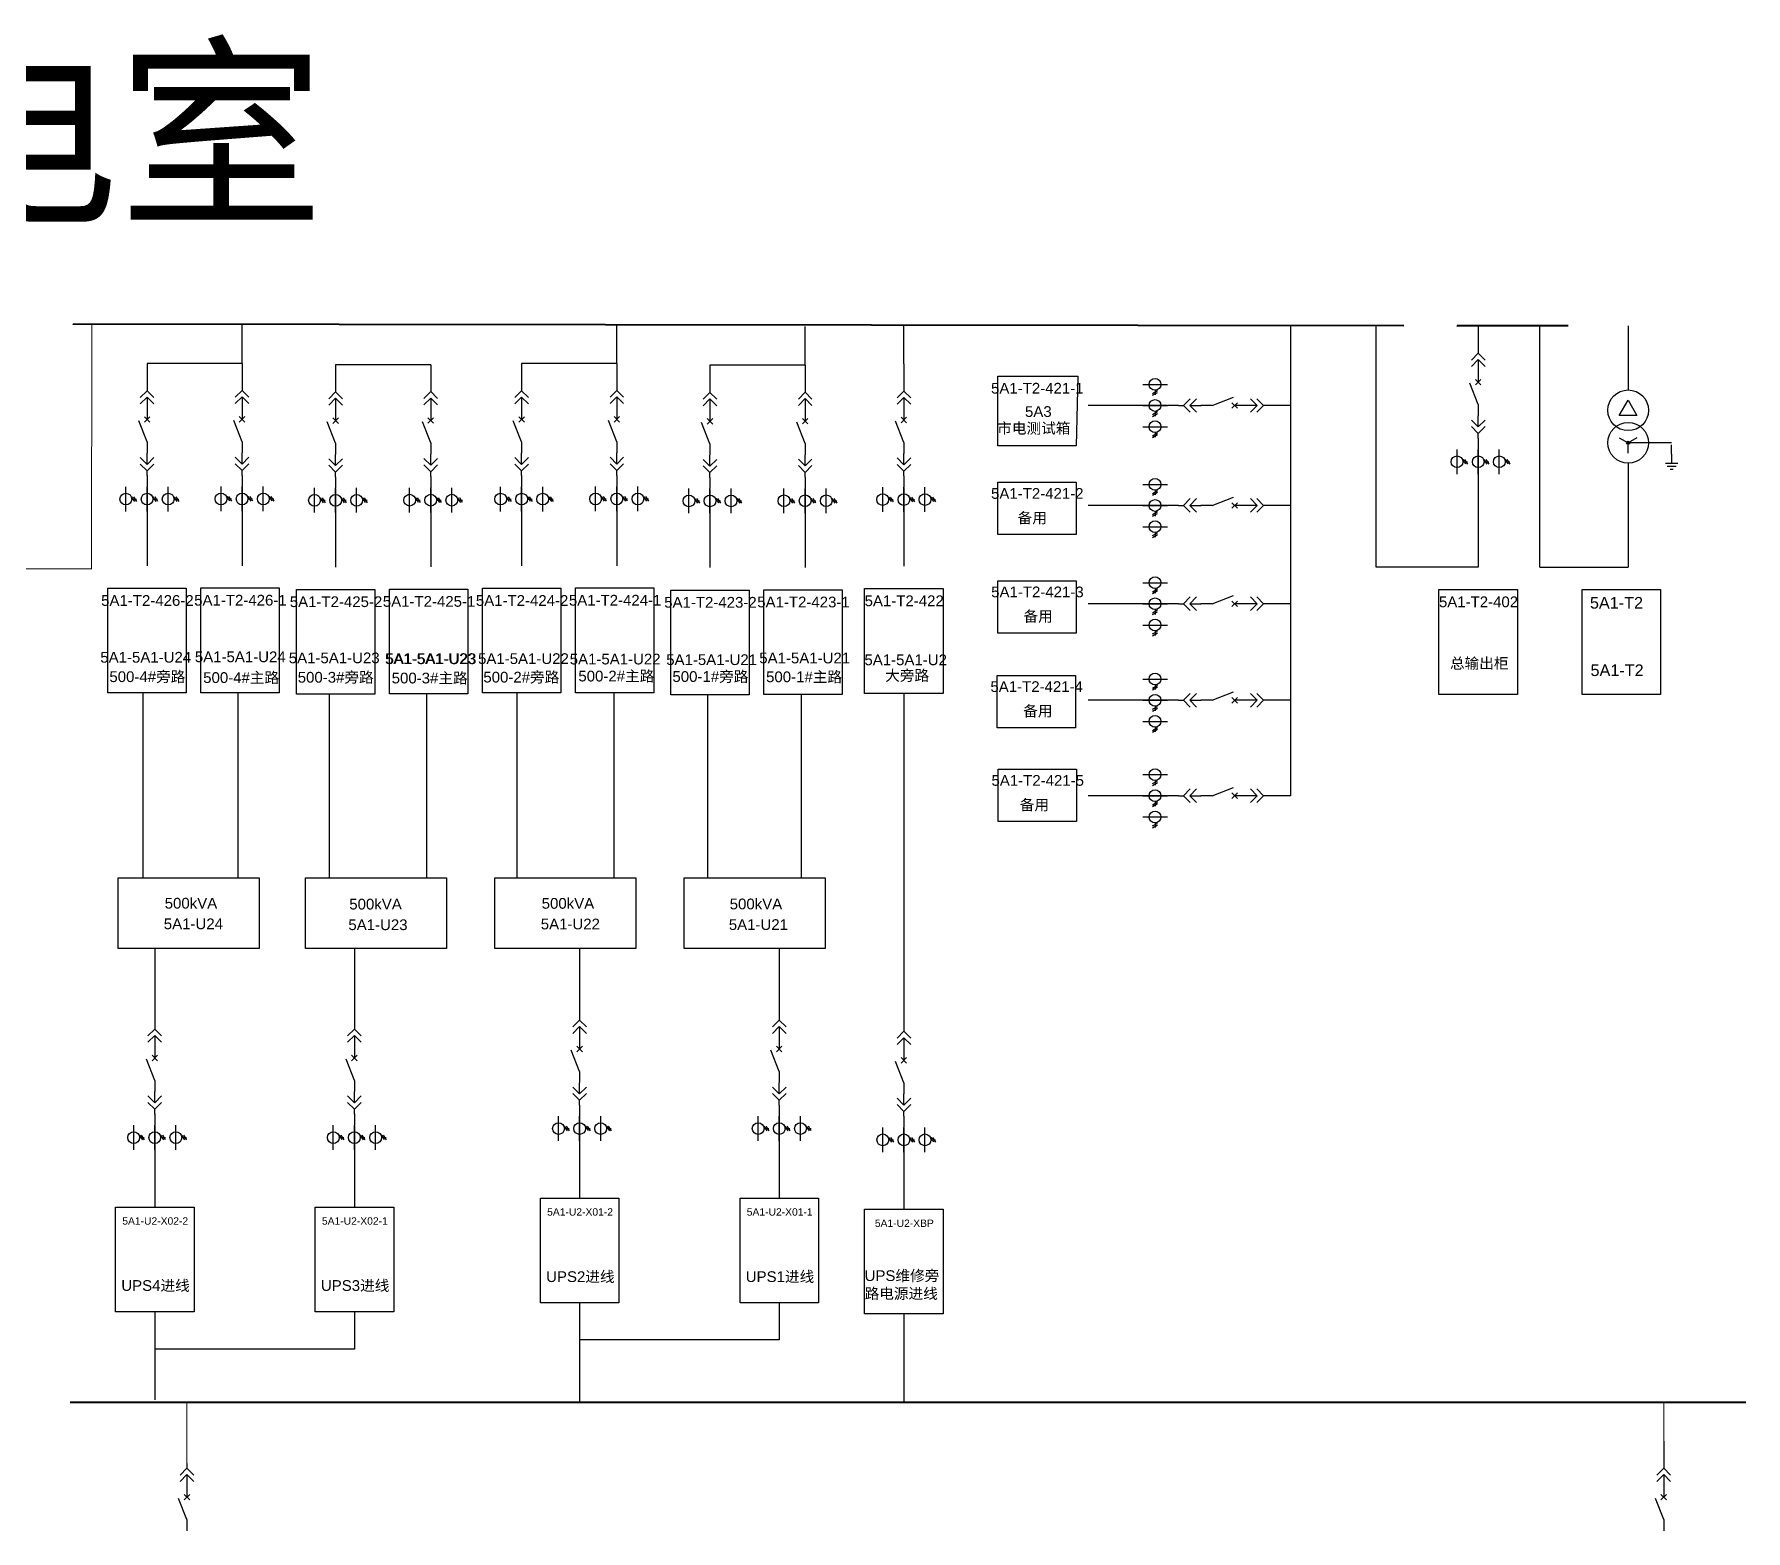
# Model space of a CAD drawing. Header units: metres. Extents: x 117 to 351, y 133 to 303.
# Drawn here: x 237.6 to 351.3, y 203.5 to 302.9 of the extents above; entities that cross this region are included whole.
import ezdxf
from ezdxf.enums import TextEntityAlignment as Align

# ---------------------------------------------------------------- set-up
doc = ezdxf.new("R2010")
doc.units = ezdxf.units.M
doc.header["$MEASUREMENT"] = 0
doc.linetypes.add('CENTER_COPY9', pattern=[2, 1.25, -0.25, 0.25, -0.25])
doc.linetypes.add('CONTINOUS_COPY9', pattern=[0])
doc.layers.get('0').update_dxf_attribs({"linetype": 'CONTINUOUS', "lineweight": 25})
doc.styles.add('Standard_copy10', font='arial.ttf')

# ---------------------------------------------------------------- blocks, each defined once
blk = doc.blocks.new('DYDQAA05_copy9')
at = {"color": 0}
blk.add_lwpolyline([(0, 0), (0, -7)], dxfattribs=at)
blk = doc.blocks.new('DYDQAA03_copy9')
at = {"color": 0}
for points in [[(0, 0), (0, -1.5)], [(-2.12, -3.62), (0, -1.5)], [(-2.12, -5.62), (0, -3.5)], [(2.12, -3.62), (0, -1.5)], [(2.12, -5.62), (0, -3.5)], [(0, -3.5), (0, -7)]]:
    blk.add_lwpolyline(points, dxfattribs=at)
blk = doc.blocks.new('DYDQAA09_copy9')
at = {"color": 0}
blk.add_lwpolyline([(0, 0), (0, -3.5)], dxfattribs=at)
blk.add_lwpolyline([(0, 0), (0, -3.5)], dxfattribs=at)
blk.add_lwpolyline([(0, 0), (0, -3.5)], dxfattribs=at)
blk.add_lwpolyline([(0, 0), (0, -3.5)], dxfattribs=at)
blk.add_lwpolyline([(0, 0), (0, -3.5)], dxfattribs=at)
blk.add_lwpolyline([(0, 0), (0, -3.5)], dxfattribs=at)
blk.add_lwpolyline([(0, 0), (0, -3.5)], dxfattribs=at)
blk.add_lwpolyline([(0, 0), (0, -3.5)], dxfattribs=at)
blk.add_lwpolyline([(0, 0), (0, -3.5)], dxfattribs=at)
blk = doc.blocks.new('DYDQ0201_copy9')
at = {"color": 0}
for points in [[(0.86, -0.86), (-0.86, 0.86)], [(-0.86, -0.86), (0.86, 0.86)], [(0, -7), (-2.61, -0.37)]]:
    blk.add_lwpolyline(points, dxfattribs=at)
blk = doc.blocks.new('DYDQAA04_copy9')
at = {"color": 0}
for points in [[(0, -3.5), (0, 0)], [(-2.12, -1.38), (0, -3.5)], [(-2.12, -3.38), (0, -5.5)], [(2.12, -1.38), (0, -3.5)], [(2.12, -3.38), (0, -5.5)], [(0, -7), (0, -5.5)]]:
    blk.add_lwpolyline(points, dxfattribs=at)
blk = doc.blocks.new('A$C03DD39B5_copy9')
for p, q in [((417, 475), (283, 392)), ((417, 422), (283, 339)), ((350, 333), (350, 467))]:
    blk.add_line(p, q)
blk.add_lwpolyline([(700, 167), (0, 167)])
blk.add_circle((350, 167), 167)

msp = doc.modelspace()

# ---------------------------------------------------------------- linework, layer by layer
at = {"color": 1, "lineweight": 20}
for p, q in [((241.43, 267.4, 938.73), (241.45, 283.68, -20050.47)), ((224.89, 267.43, 938.73), (241.41, 267.43, 938.73))]:
    msp.add_line(p, q, dxfattribs=at)
for p, q in [((251.43, 281.07, -570.86), (251.43, 283.65, 812.42)), ((276.32, 281.07, -570.86), (276.32, 283.65, 812.42)), ((288.83, 280.95, -570.86), (288.83, 283.53, 812.42)), ((295.39, 281.05, -1767.56), (295.39, 283.63, -384.28)), ((321.09, 252.36, -1262.5), (321.09, 283.59, -20050.47)), ((326.77, 267.53, -19232.57), (326.77, 283.56, -19232.57)), ((337.64, 267.53, -21017.97), (337.64, 283.56, -19232.57)), ((343.5, 283.56, -16407.02), (343.5, 279.31, -21017.97)), ((251.43, 281.07, -1262.5), (245.12, 281.07, -1262.5)), ((263.96, 280.99, -1262.5), (257.64, 280.99, -1262.5)), ((276.32, 281.07, -1262.5), (270, 281.07, -1262.5)), ((288.83, 280.95, -1262.5), (282.51, 280.95, -1262.5)), ((342.91, 277.62, -21017.97), (343.5, 278.64, -21017.97)), ((342.91, 277.62, -21017.97), (343.5, 278.64, -21017.97)), ((343.5, 278.64, -21017.97), (344.08, 277.62, -21017.97)), ((311.21, 278.28, 938.73), (307.64, 278.28, 938.73)), ((312.85, 278.28, 938.73), (311.21, 278.28, 938.73)), ((344.08, 277.62, -21017.97), (342.91, 277.62, -21017.97)), ((333.54, 275.32, -19232.57), (333.54, 273.68, -19232.57)), ((342.91, 276.13, -21017.97), (343.5, 275.8, -21017.97)), ((343.49, 275.9, -21017.97), (343.4, 275.8, -21017.97)), ((343.53, 275.89, -21017.97), (343.4, 275.76, -21017.97)), ((343.45, 275.89, -21017.97), (343.4, 275.84, -21017.97)), ((343.55, 275.88, -21017.97), (343.41, 275.75, -21017.97)), ((343.57, 275.86, -21017.97), (343.43, 275.72, -21017.97)), ((343.58, 275.85, -21017.97), (343.44, 275.71, -21017.97)), ((343.6, 275.81, -21017.97), (343.48, 275.7, -21017.97)), ((344.08, 276.13, -21017.97), (343.5, 275.8, -21017.97)), ((343.5, 275.12, -21017.97), (343.5, 275.8, -21017.97)), ((346.38, 275.8, -21017.97), (343.5, 275.8, -21017.97)), ((343.6, 275.79, -21017.97), (343.5, 275.69, -21017.97)), ((343.5, 274.44, -21017.97), (343.5, 267.53, -21017.97)), ((345.98, 274.44, -21017.97), (346.79, 274.44, -21017.97)), ((346.08, 274.24, -21017.97), (346.69, 274.24, -21017.97)), ((346.28, 274.04, -21017.97), (346.49, 274.04, -21017.97)), ((333.54, 273.68, -19232.57), (333.54, 267.53, -19232.57)), ((245.12, 272.83, 938.73), (245.12, 271.19, 938.73)), ((251.43, 272.85, 1630.37), (251.43, 271.21, 1630.37)), ((257.64, 272.75, 938.73), (257.64, 271.11, 938.73)), ((263.96, 272.77, 1630.37), (263.96, 271.13, 1630.37)), ((270, 272.83, 938.73), (270, 271.19, 938.73)), ((276.32, 272.85, 1630.37), (276.32, 271.21, 1630.37)), ((282.51, 272.71, 938.73), (282.51, 271.07, 938.73)), ((288.83, 272.73, 1630.37), (288.83, 271.09, 1630.37)), ((295.39, 272.81, 433.66), (295.39, 271.17, 433.66)), ((245.12, 271.19, 938.73), (245.12, 267.63, 938.73)), ((251.43, 271.21, 1630.37), (251.43, 267.64, 1630.37)), ((257.64, 271.11, 938.73), (257.64, 267.55, 938.73)), ((263.96, 271.13, 1630.37), (263.96, 267.56, 1630.37)), ((270, 271.19, 938.73), (270, 267.63, 938.73)), ((276.32, 271.21, 1630.37), (276.32, 267.64, 1630.37)), ((282.51, 271.07, 938.73), (282.51, 267.51, 938.73)), ((288.83, 271.09, 1630.37), (288.83, 267.52, 1630.37)), ((295.39, 271.17, 433.66), (295.39, 267.6, 433.66)), ((311.21, 271.64, 938.73), (307.64, 271.64, 938.73)), ((312.85, 271.64, 938.73), (311.21, 271.64, 938.73)), ((333.54, 267.53, -19232.57), (326.77, 267.53, -19232.57)), ((337.64, 267.53, -21017.97), (343.5, 267.53, -21017.97)), ((311.21, 265.11, 938.73), (307.64, 265.11, 938.73)), ((312.85, 265.11, 938.73), (311.21, 265.11, 938.73)), ((311.21, 258.7, 938.73), (307.64, 258.7, 938.73)), ((312.85, 258.7, 938.73), (311.21, 258.7, 938.73)), ((311.21, 252.36, 938.73), (307.64, 252.36, 938.73)), ((312.85, 252.36, 938.73), (311.21, 252.36, 938.73)), ((245.63, 242.22), (245.63, 237.18)), ((258.89, 242.22), (258.89, 237.18)), ((273.85, 242.22), (273.85, 237.77)), ((287.11, 242.22), (287.11, 237.77)), ((273.85, 231.03, 2201.22), (273.85, 229.39, 2201.22)), ((287.11, 231.03, 2201.22), (287.11, 229.39, 2201.22)), ((245.63, 230.43, 2201.22), (245.63, 228.79, 2201.22)), ((258.89, 230.43, 2201.22), (258.89, 228.79, 2201.22)), ((295.39, 230.28, 2201.22), (295.39, 228.64, 2201.22)), ((245.63, 228.79, 4402.45), (245.63, 225.04, 2074.92)), ((258.89, 228.79, 4402.45), (258.89, 225.04, 2043.43)), ((273.85, 229.39, 4402.45), (273.85, 225.64, 2074.92)), ((287.11, 229.39, 4402.45), (287.11, 225.64, 2043.43)), ((295.39, 228.64, 4402.45), (295.39, 224.89, 2042.41)), ((273.85, 218.68, 2074.92), (273.85, 212.1, 2074.92)), ((287.11, 218.68, 2074.92), (287.11, 216.21, 2074.92)), ((245.63, 218.08, 2074.92), (245.63, 212.23, 2074.92)), ((258.89, 218.08, 2074.92), (258.89, 215.61, 2074.92)), ((295.39, 217.94, 2074.92), (295.39, 212.08, 2074.92)), ((287.11, 216.21, 2074.92), (273.85, 216.21, 2074.92)), ((258.89, 215.61, 2074.92), (245.63, 215.61, 2074.92))]:
    msp.add_line(p, q)
at = {"linetype": 'CENTER_COPY9', "ltscale": 0.5}
msp.add_line((346.38, 275.05, -21017.97), (346.38, 275.8, -21017.97), dxfattribs=at)
at = {"color": 6}
for p, q in [((251.14, 259.22, 7629.92), (251.14, 246.91)), ((276.13, 259.24, 7629.92), (276.13, 246.91)), ((263.68, 259.18, 7629.92), (263.68, 246.91)), ((288.56, 259.03, 7629.92), (288.56, 246.91))]:
    msp.add_line(p, q, dxfattribs=at)
at = {"color": 3}
for p, q in [((244.84, 259.21, 7629.92), (244.84, 246.91)), ((257.21, 259.08, 7629.92), (257.21, 246.91)), ((269.68, 259.18, 7629.92), (269.68, 246.91)), ((282.34, 259.08, 7629.92), (282.34, 246.91))]:
    msp.add_line(p, q, dxfattribs=at)
at = {"color": 5, "lineweight": 30}
msp.add_line((295.39, 259.16, -384.28), (295.39, 237.03), dxfattribs=at)
at = {"color": 1, "lineweight": 40}
msp.add_line((240.01, 212.08, 1665.95), (351.31, 212.08, 1665.95), dxfattribs=at)
at = {"color": 0, "lineweight": 20}
for p, q in [((247.77, 208.01, 282.67), (247.77, 212.08, 1665.95)), ((345.86, 209.5, 282.67), (345.86, 212.08, 1665.95))]:
    msp.add_line(p, q, dxfattribs=at)
at = {"color": 1, "lineweight": 40, "ltscale": 100}
for points, elevation in [([(328.59, 283.56), (240.22, 283.69), (240.22, 283.69)], -20050.47), ([(339.51, 283.56), (332.14, 283.56), (332.14, 283.56)], -20206.88)]:
    msp.add_lwpolyline(points, dxfattribs=dict(at, elevation=elevation))
for points, elevation in [([(301.62, 280.22), (306.94, 280.22), (306.83, 275.61), (301.62, 275.61)], 120.78), ([(301.62, 273.18), (306.83, 273.18), (306.83, 269.7), (301.62, 269.7)], 120.78), ([(242.51, 266.14), (247.72, 266.14), (247.72, 259.19), (242.51, 259.19)], 120.78), ([(248.69, 266.16), (253.9, 266.16), (253.9, 259.2), (248.69, 259.2)], 812.42), ([(255.04, 266.06), (260.25, 266.06), (260.25, 259.11), (255.04, 259.11)], 120.78), ([(261.22, 266.08), (266.43, 266.08), (266.43, 259.12), (261.22, 259.12)], 812.42), ([(267.4, 266.14), (272.61, 266.14), (272.61, 259.19), (267.4, 259.19)], 120.78), ([(273.58, 266.16), (278.79, 266.16), (278.79, 259.2), (273.58, 259.2)], 812.42), ([(286.09, 266.04), (291.3, 266.04), (291.3, 259.08), (286.09, 259.08)], 812.42), ([(292.78, 266.12), (297.99, 266.12), (297.99, 259.16), (292.78, 259.16)], -384.28), ([(301.63, 266.64), (306.84, 266.64), (306.84, 263.16), (301.63, 263.16)], 120.78), ([(330.93, 266.05), (336.14, 266.05), (336.14, 259.09), (330.93, 259.09)], -20050.51), ([(340.44, 266.05), (345.65, 266.05), (345.65, 259.09), (340.44, 259.09)], -19478.27), ([(279.91, 266.02), (285.11, 266.02), (285.11, 259.07), (279.91, 259.07)], 120.78), ([(301.58, 260.35), (306.79, 260.35), (306.79, 256.87), (301.58, 256.87)], 120.78), ([(301.65, 254.12), (306.86, 254.12), (306.86, 250.64), (301.65, 250.64)], 120.78), ([(271.25, 225.64), (276.45, 225.64), (276.45, 218.68), (271.25, 218.68)], 2074.92), ([(284.51, 225.64), (289.72, 225.64), (289.72, 218.68), (284.51, 218.68)], 2043.43), ([(243.03, 225.04), (248.24, 225.04), (248.24, 218.08), (243.03, 218.08)], 2074.92), ([(256.29, 225.04), (261.5, 225.04), (261.5, 218.08), (256.29, 218.08)], 2043.43), ([(292.78, 224.89), (297.99, 224.89), (297.99, 217.94), (292.78, 217.94)], 2042.41)]:
    msp.add_lwpolyline(points, close=True, dxfattribs=dict(elevation=elevation))
at = {"elevation": -21017.97}
msp.add_lwpolyline([(346.38, 275.05), (346.38, 274.44)], dxfattribs=at)
for points in [[(252.56, 242.22), (243.19, 242.22), (243.19, 246.91), (252.56, 246.91)], [(265.01, 242.22), (255.64, 242.22), (255.64, 246.91), (265.01, 246.91)], [(277.58, 242.22), (268.21, 242.22), (268.21, 246.91), (277.58, 246.91)], [(290.16, 242.22), (280.79, 242.22), (280.79, 246.91), (290.16, 246.91)]]:
    msp.add_lwpolyline(points, close=True)
at = {"linetype": 'CONTINOUS_COPY9'}
for centre in [(343.5, 277.96, -21017.97), (343.5, 275.8, -21017.97)]:
    msp.add_circle(centre, 1.35, dxfattribs=at)
msp.add_circle((343.5, 275.8, -21017.97), 0.101)

# ---------------------------------------------------------------- block references
at = {"xscale": 0.2128962921302706, "yscale": 0.2128962921302706, "zscale": 0.2128962921302706}
for name, p in [('DYDQAA05_copy9', (333.54, 283.56, -21433.8)), ('DYDQAA03_copy9', (333.54, 282.07, -21433.8)), ('DYDQAA05_copy9', (245.12, 281.07, -1262.5)), ('DYDQAA05_copy9', (251.43, 281.07, -570.86)), ('DYDQAA05_copy9', (257.64, 280.99, -1262.5)), ('DYDQAA05_copy9', (263.96, 280.99, -570.86)), ('DYDQAA05_copy9', (270, 281.07, -1262.5)), ('DYDQAA05_copy9', (276.32, 281.07, -570.86)), ('DYDQAA05_copy9', (282.51, 280.95, -1262.5)), ('DYDQAA05_copy9', (288.83, 280.95, -570.86)), ('DYDQAA05_copy9', (295.39, 281.05, -1767.56)), ('DYDQ0201_copy9', (333.54, 279.83, -21433.8)), ('DYDQAA09_copy9', (333.54, 280.58, -21433.8)), ('DYDQAA03_copy9', (245.12, 279.58, -1262.5)), ('DYDQAA03_copy9', (251.43, 279.6, -570.86)), ('DYDQAA03_copy9', (257.64, 279.5, -1262.5)), ('DYDQAA03_copy9', (263.96, 279.52, -570.86)), ('DYDQAA03_copy9', (270, 279.58, -1262.5)), ('DYDQAA03_copy9', (276.32, 279.6, -570.86)), ('DYDQAA03_copy9', (282.51, 279.46, -1262.5)), ('DYDQAA03_copy9', (288.83, 279.48, -570.86)), ('DYDQAA03_copy9', (295.39, 279.56, -1767.56)), ('DYDQ0201_copy9', (245.12, 277.35, -1262.5)), ('DYDQAA09_copy9', (245.12, 278.09, -1262.5)), ('DYDQ0201_copy9', (251.43, 277.36, -570.86)), ('DYDQAA09_copy9', (251.43, 278.11, -570.86)), ('DYDQ0201_copy9', (257.64, 277.27, -1262.5)), ('DYDQAA09_copy9', (257.64, 278.01, -1262.5)), ('DYDQ0201_copy9', (263.96, 277.28, -570.86)), ('DYDQAA09_copy9', (263.96, 278.03, -570.86)), ('DYDQ0201_copy9', (270, 277.35, -1262.5)), ('DYDQAA09_copy9', (270, 278.09, -1262.5)), ('DYDQ0201_copy9', (276.32, 277.36, -570.86)), ('DYDQAA09_copy9', (276.32, 278.11, -570.86)), ('DYDQ0201_copy9', (282.51, 277.23, -1262.5)), ('DYDQAA09_copy9', (282.51, 277.97, -1262.5)), ('DYDQ0201_copy9', (288.83, 277.24, -570.86)), ('DYDQAA09_copy9', (288.83, 277.99, -570.86)), ('DYDQ0201_copy9', (295.39, 277.32, -1767.56)), ('DYDQAA09_copy9', (295.39, 278.07, -1767.56)), ('DYDQAA04_copy9', (333.54, 277.6, -21433.8)), ('DYDQAA09_copy9', (333.54, 278.34, -21433.8)), ('DYDQAA09_copy9', (245.12, 275.86, -1262.5)), ('DYDQAA04_copy9', (251.43, 275.13, -570.86)), ('DYDQAA09_copy9', (251.43, 275.87, -570.86)), ('DYDQAA09_copy9', (257.64, 275.78, -1262.5)), ('DYDQAA09_copy9', (263.96, 275.79, -570.86)), ('DYDQAA09_copy9', (270, 275.86, -1262.5)), ('DYDQAA04_copy9', (276.32, 275.13, -570.86)), ('DYDQAA09_copy9', (276.32, 275.87, -570.86)), ('DYDQAA09_copy9', (282.51, 275.74, -1262.5)), ('DYDQAA09_copy9', (288.83, 275.75, -570.86)), ('DYDQAA09_copy9', (295.39, 275.83, -1767.56)), ('DYDQAA09_copy9', (333.54, 276.11, -21433.8)), ('DYDQAA04_copy9', (245.12, 275.11, -1262.5)), ('DYDQAA04_copy9', (257.64, 275.03, -1262.5)), ('DYDQAA04_copy9', (263.96, 275.05, -570.86)), ('DYDQAA04_copy9', (270, 275.11, -1262.5)), ('DYDQAA04_copy9', (282.51, 274.99, -1262.5)), ('DYDQAA04_copy9', (288.83, 275.01, -570.86)), ('DYDQAA04_copy9', (295.39, 275.09, -1767.56)), ('DYDQAA09_copy9', (245.12, 273.62, -1262.5)), ('DYDQAA09_copy9', (251.43, 273.64, -570.86)), ('DYDQAA09_copy9', (257.64, 273.54, -1262.5)), ('DYDQAA09_copy9', (263.96, 273.56, -570.86)), ('DYDQAA09_copy9', (270, 273.62, -1262.5)), ('DYDQAA09_copy9', (276.32, 273.64, -570.86)), ('DYDQAA09_copy9', (282.51, 273.5, -1262.5)), ('DYDQAA09_copy9', (288.83, 273.52, -570.86)), ('DYDQAA09_copy9', (295.39, 273.6, -1767.56)), ('DYDQAA03_copy9', (273.85, 237.77)), ('DYDQAA03_copy9', (287.11, 237.77)), ('DYDQAA03_copy9', (245.63, 237.18)), ('DYDQAA03_copy9', (258.89, 237.18)), ('DYDQAA03_copy9', (295.39, 237.03)), ('DYDQAA09_copy9', (245.63, 235.69)), ('DYDQAA09_copy9', (258.89, 235.69)), ('DYDQ0201_copy9', (273.85, 235.54)), ('DYDQAA09_copy9', (273.85, 236.28)), ('DYDQ0201_copy9', (287.11, 235.54)), ('DYDQAA09_copy9', (287.11, 236.28)), ('DYDQAA09_copy9', (295.39, 235.54)), ('DYDQ0201_copy9', (245.63, 234.94)), ('DYDQ0201_copy9', (258.89, 234.94)), ('DYDQ0201_copy9', (295.39, 234.79)), ('DYDQAA09_copy9', (245.63, 233.45)), ('DYDQAA09_copy9', (258.89, 233.45)), ('DYDQAA04_copy9', (273.85, 233.3)), ('DYDQAA09_copy9', (273.85, 234.05)), ('DYDQAA04_copy9', (287.11, 233.3)), ('DYDQAA09_copy9', (287.11, 234.05)), ('DYDQAA09_copy9', (295.39, 233.3)), ('DYDQAA04_copy9', (245.63, 232.71)), ('DYDQAA04_copy9', (258.89, 232.71)), ('DYDQAA04_copy9', (295.39, 232.56)), ('DYDQAA09_copy9', (245.63, 231.22)), ('DYDQAA09_copy9', (258.89, 231.22)), ('DYDQAA09_copy9', (273.85, 231.81)), ('DYDQAA09_copy9', (287.11, 231.81)), ('DYDQAA09_copy9', (295.39, 231.07)), ('DYDQAA03_copy9', (247.77, 208.01, 282.67)), ('DYDQAA03_copy9', (345.86, 208.01, 282.67)), ('DYDQ0201_copy9', (247.77, 205.77, 282.67)), ('DYDQAA09_copy9', (247.77, 206.52, 282.67)), ('DYDQ0201_copy9', (345.86, 205.77, 282.67)), ('DYDQAA09_copy9', (345.86, 206.52, 282.67)), ('DYDQAA09_copy9', (247.77, 204.28, 282.67)), ('DYDQAA09_copy9', (345.86, 204.28, 282.67))]:
    msp.add_blockref(name, p, dxfattribs=at)
for name, p, xscale, yscale, zscale, rotation in [('A$C03DD39B5_copy9', (312.89, 280.07, 938.73), 0.00233888397733859, 0.00233888397733859, 0.00233888397733859, 180), ('A$C03DD39B5_copy9', (312.89, 278.67, 938.73), 0.00233888397733859, 0.00233888397733859, 0.00233888397733859, 180), ('DYDQAA04_copy9', (315.13, 278.28, -1262.5), 0.2128962921302706, 0.2128962921302706, 0.2128962921302706, 270), ('DYDQ0201_copy9', (317.36, 278.28, -1262.5), 0.2128962921302706, 0.2128962921302706, 0.2128962921302706, 270), ('DYDQAA03_copy9', (319.6, 278.28, -1262.5), 0.2128962921302706, 0.2128962921302706, 0.2128962921302706, 270), ('DYDQAA09_copy9', (313.64, 278.28, -1262.5), 0.2128962921302706, 0.2128962921302706, 0.2128962921302706, 270), ('DYDQAA09_copy9', (315.87, 278.28, -1262.5), 0.2128962921302706, 0.2128962921302706, 0.2128962921302706, 270), ('DYDQAA09_copy9', (318.11, 278.28, -1262.5), 0.2128962921302706, 0.2128962921302706, 0.2128962921302706, 270), ('DYDQAA05_copy9', (321.09, 278.28, -1262.5), 0.2128962921302706, 0.2128962921302706, 0.2128962921302706, 270), ('A$C03DD39B5_copy9', (312.89, 277.26, 938.73), 0.00233888397733859, 0.00233888397733859, 0.00233888397733859, 180), ('A$C03DD39B5_copy9', (331.74, 275.36, -19232.57), 0.00233888397733859, 0.00233888397733859, 0.00233888397733859, 270), ('A$C03DD39B5_copy9', (333.15, 275.36, -19232.57), 0.00233888397733859, 0.00233888397733859, 0.00233888397733859, 270), ('A$C03DD39B5_copy9', (334.55, 275.36, -19232.57), 0.00233888397733859, 0.00233888397733859, 0.00233888397733859, 270), ('A$C03DD39B5_copy9', (243.32, 272.88, 938.73), 0.00233888397733859, 0.00233888397733859, 0.00233888397733859, 270), ('A$C03DD39B5_copy9', (244.73, 272.88, 938.73), 0.00233888397733859, 0.00233888397733859, 0.00233888397733859, 270), ('A$C03DD39B5_copy9', (246.13, 272.88, 938.73), 0.00233888397733859, 0.00233888397733859, 0.00233888397733859, 270), ('A$C03DD39B5_copy9', (249.64, 272.89, 1630.37), 0.00233888397733859, 0.00233888397733859, 0.00233888397733859, 270), ('A$C03DD39B5_copy9', (251.04, 272.89, 1630.37), 0.00233888397733859, 0.00233888397733859, 0.00233888397733859, 270), ('A$C03DD39B5_copy9', (252.45, 272.89, 1630.37), 0.00233888397733859, 0.00233888397733859, 0.00233888397733859, 270), ('A$C03DD39B5_copy9', (268.21, 272.88, 938.73), 0.00233888397733859, 0.00233888397733859, 0.00233888397733859, 270), ('A$C03DD39B5_copy9', (269.61, 272.88, 938.73), 0.00233888397733859, 0.00233888397733859, 0.00233888397733859, 270), ('A$C03DD39B5_copy9', (271.01, 272.88, 938.73), 0.00233888397733859, 0.00233888397733859, 0.00233888397733859, 270), ('A$C03DD39B5_copy9', (274.52, 272.89, 1630.37), 0.00233888397733859, 0.00233888397733859, 0.00233888397733859, 270), ('A$C03DD39B5_copy9', (275.93, 272.89, 1630.37), 0.00233888397733859, 0.00233888397733859, 0.00233888397733859, 270), ('A$C03DD39B5_copy9', (277.33, 272.89, 1630.37), 0.00233888397733859, 0.00233888397733859, 0.00233888397733859, 270), ('A$C03DD39B5_copy9', (293.59, 272.85, 433.66), 0.00233888397733859, 0.00233888397733859, 0.00233888397733859, 270), ('A$C03DD39B5_copy9', (295, 272.85, 433.66), 0.00233888397733859, 0.00233888397733859, 0.00233888397733859, 270), ('A$C03DD39B5_copy9', (296.4, 272.85, 433.66), 0.00233888397733859, 0.00233888397733859, 0.00233888397733859, 270), ('A$C03DD39B5_copy9', (312.89, 273.43, 938.73), 0.00233888397733859, 0.00233888397733859, 0.00233888397733859, 180), ('A$C03DD39B5_copy9', (255.85, 272.8, 938.73), 0.00233888397733859, 0.00233888397733859, 0.00233888397733859, 270), ('A$C03DD39B5_copy9', (257.25, 272.8, 938.73), 0.00233888397733859, 0.00233888397733859, 0.00233888397733859, 270), ('A$C03DD39B5_copy9', (258.65, 272.8, 938.73), 0.00233888397733859, 0.00233888397733859, 0.00233888397733859, 270), ('A$C03DD39B5_copy9', (262.17, 272.81, 1630.37), 0.00233888397733859, 0.00233888397733859, 0.00233888397733859, 270), ('A$C03DD39B5_copy9', (263.57, 272.81, 1630.37), 0.00233888397733859, 0.00233888397733859, 0.00233888397733859, 270), ('A$C03DD39B5_copy9', (264.97, 272.81, 1630.37), 0.00233888397733859, 0.00233888397733859, 0.00233888397733859, 270), ('A$C03DD39B5_copy9', (280.72, 272.76, 938.73), 0.00233888397733859, 0.00233888397733859, 0.00233888397733859, 270), ('A$C03DD39B5_copy9', (282.12, 272.76, 938.73), 0.00233888397733859, 0.00233888397733859, 0.00233888397733859, 270), ('A$C03DD39B5_copy9', (283.52, 272.76, 938.73), 0.00233888397733859, 0.00233888397733859, 0.00233888397733859, 270), ('A$C03DD39B5_copy9', (287.03, 272.77, 1630.37), 0.00233888397733859, 0.00233888397733859, 0.00233888397733859, 270), ('A$C03DD39B5_copy9', (288.44, 272.77, 1630.37), 0.00233888397733859, 0.00233888397733859, 0.00233888397733859, 270), ('A$C03DD39B5_copy9', (289.84, 272.77, 1630.37), 0.00233888397733859, 0.00233888397733859, 0.00233888397733859, 270), ('A$C03DD39B5_copy9', (312.89, 272.03, 938.73), 0.00233888397733859, 0.00233888397733859, 0.00233888397733859, 180), ('DYDQAA04_copy9', (315.13, 271.64, -1262.5), 0.2128962921302706, 0.2128962921302706, 0.2128962921302706, 270), ('DYDQ0201_copy9', (317.36, 271.64, -1262.5), 0.2128962921302706, 0.2128962921302706, 0.2128962921302706, 270), ('DYDQAA03_copy9', (319.6, 271.64, -1262.5), 0.2128962921302706, 0.2128962921302706, 0.2128962921302706, 270), ('A$C03DD39B5_copy9', (312.89, 270.62, 938.73), 0.00233888397733859, 0.00233888397733859, 0.00233888397733859, 180), ('DYDQAA09_copy9', (313.64, 271.64, -1262.5), 0.2128962921302706, 0.2128962921302706, 0.2128962921302706, 270), ('DYDQAA09_copy9', (315.87, 271.64, -1262.5), 0.2128962921302706, 0.2128962921302706, 0.2128962921302706, 270), ('DYDQAA09_copy9', (318.11, 271.64, -1262.5), 0.2128962921302706, 0.2128962921302706, 0.2128962921302706, 270), ('DYDQAA05_copy9', (321.09, 271.64, -1262.5), 0.2128962921302706, 0.2128962921302706, 0.2128962921302706, 270), ('A$C03DD39B5_copy9', (312.89, 266.9, 938.73), 0.00233888397733859, 0.00233888397733859, 0.00233888397733859, 180), ('A$C03DD39B5_copy9', (312.89, 265.5, 938.73), 0.00233888397733859, 0.00233888397733859, 0.00233888397733859, 180), ('DYDQAA09_copy9', (313.64, 265.11, -1262.5), 0.2128962921302706, 0.2128962921302706, 0.2128962921302706, 270), ('DYDQAA04_copy9', (315.13, 265.11, -1262.5), 0.2128962921302706, 0.2128962921302706, 0.2128962921302706, 270), ('DYDQAA09_copy9', (315.87, 265.11, -1262.5), 0.2128962921302706, 0.2128962921302706, 0.2128962921302706, 270), ('DYDQ0201_copy9', (317.36, 265.11, -1262.5), 0.2128962921302706, 0.2128962921302706, 0.2128962921302706, 270), ('DYDQAA09_copy9', (318.11, 265.11, -1262.5), 0.2128962921302706, 0.2128962921302706, 0.2128962921302706, 270), ('DYDQAA03_copy9', (319.6, 265.11, -1262.5), 0.2128962921302706, 0.2128962921302706, 0.2128962921302706, 270), ('DYDQAA05_copy9', (321.09, 265.11, -1262.5), 0.2128962921302706, 0.2128962921302706, 0.2128962921302706, 270), ('A$C03DD39B5_copy9', (312.89, 264.09, 938.73), 0.00233888397733859, 0.00233888397733859, 0.00233888397733859, 180), ('A$C03DD39B5_copy9', (312.89, 260.5, 938.73), 0.00233888397733859, 0.00233888397733859, 0.00233888397733859, 180), ('DYDQ0201_copy9', (317.36, 258.7, -1262.5), 0.2128962921302706, 0.2128962921302706, 0.2128962921302706, 270), ('A$C03DD39B5_copy9', (312.89, 259.09, 938.73), 0.00233888397733859, 0.00233888397733859, 0.00233888397733859, 180), ('DYDQAA09_copy9', (313.64, 258.7, -1262.5), 0.2128962921302706, 0.2128962921302706, 0.2128962921302706, 270), ('DYDQAA04_copy9', (315.13, 258.7, -1262.5), 0.2128962921302706, 0.2128962921302706, 0.2128962921302706, 270), ('DYDQAA09_copy9', (315.87, 258.7, -1262.5), 0.2128962921302706, 0.2128962921302706, 0.2128962921302706, 270), ('DYDQAA09_copy9', (318.11, 258.7, -1262.5), 0.2128962921302706, 0.2128962921302706, 0.2128962921302706, 270), ('DYDQAA03_copy9', (319.6, 258.7, -1262.5), 0.2128962921302706, 0.2128962921302706, 0.2128962921302706, 270), ('DYDQAA05_copy9', (321.09, 258.7, -1262.5), 0.2128962921302706, 0.2128962921302706, 0.2128962921302706, 270), ('A$C03DD39B5_copy9', (312.89, 257.69, 938.73), 0.00233888397733859, 0.00233888397733859, 0.00233888397733859, 180), ('A$C03DD39B5_copy9', (312.89, 254.15, 938.73), 0.00233888397733859, 0.00233888397733859, 0.00233888397733859, 180), ('A$C03DD39B5_copy9', (312.89, 252.75, 938.73), 0.00233888397733859, 0.00233888397733859, 0.00233888397733859, 180), ('DYDQAA04_copy9', (315.13, 252.36, -1262.5), 0.2128962921302706, 0.2128962921302706, 0.2128962921302706, 270), ('DYDQ0201_copy9', (317.36, 252.36, -1262.5), 0.2128962921302706, 0.2128962921302706, 0.2128962921302706, 270), ('DYDQAA03_copy9', (319.6, 252.36, -1262.5), 0.2128962921302706, 0.2128962921302706, 0.2128962921302706, 270), ('A$C03DD39B5_copy9', (312.89, 251.34, 938.73), 0.00233888397733859, 0.00233888397733859, 0.00233888397733859, 180), ('DYDQAA09_copy9', (313.64, 252.36, -1262.5), 0.2128962921302706, 0.2128962921302706, 0.2128962921302706, 270), ('DYDQAA09_copy9', (315.87, 252.36, -1262.5), 0.2128962921302706, 0.2128962921302706, 0.2128962921302706, 270), ('DYDQAA09_copy9', (318.11, 252.36, -1262.5), 0.2128962921302706, 0.2128962921302706, 0.2128962921302706, 270), ('DYDQAA05_copy9', (321.09, 252.36, -1262.5), 0.2128962921302706, 0.2128962921302706, 0.2128962921302706, 270), ('A$C03DD39B5_copy9', (272.06, 231.07, 2201.22), 0.00233888397733859, 0.00233888397733859, 0.00233888397733859, 270), ('A$C03DD39B5_copy9', (273.46, 231.07, 2201.22), 0.00233888397733859, 0.00233888397733859, 0.00233888397733859, 270), ('A$C03DD39B5_copy9', (274.86, 231.07, 2201.22), 0.00233888397733859, 0.00233888397733859, 0.00233888397733859, 270), ('A$C03DD39B5_copy9', (285.32, 231.07, 2201.22), 0.00233888397733859, 0.00233888397733859, 0.00233888397733859, 270), ('A$C03DD39B5_copy9', (286.72, 231.07, 2201.22), 0.00233888397733859, 0.00233888397733859, 0.00233888397733859, 270), ('A$C03DD39B5_copy9', (288.13, 231.07, 2201.22), 0.00233888397733859, 0.00233888397733859, 0.00233888397733859, 270), ('A$C03DD39B5_copy9', (243.84, 230.47, 2201.22), 0.00233888397733859, 0.00233888397733859, 0.00233888397733859, 270), ('A$C03DD39B5_copy9', (245.24, 230.47, 2201.22), 0.00233888397733859, 0.00233888397733859, 0.00233888397733859, 270), ('A$C03DD39B5_copy9', (246.64, 230.47, 2201.22), 0.00233888397733859, 0.00233888397733859, 0.00233888397733859, 270), ('A$C03DD39B5_copy9', (257.1, 230.47, 2201.22), 0.00233888397733859, 0.00233888397733859, 0.00233888397733859, 270), ('A$C03DD39B5_copy9', (258.5, 230.47, 2201.22), 0.00233888397733859, 0.00233888397733859, 0.00233888397733859, 270), ('A$C03DD39B5_copy9', (259.91, 230.47, 2201.22), 0.00233888397733859, 0.00233888397733859, 0.00233888397733859, 270), ('A$C03DD39B5_copy9', (293.6, 230.32, 2201.22), 0.00233888397733859, 0.00233888397733859, 0.00233888397733859, 270), ('A$C03DD39B5_copy9', (295, 230.32, 2201.22), 0.00233888397733859, 0.00233888397733859, 0.00233888397733859, 270), ('A$C03DD39B5_copy9', (296.4, 230.32, 2201.22), 0.00233888397733859, 0.00233888397733859, 0.00233888397733859, 270)]:
    msp.add_blockref(name, p, dxfattribs=dict(xscale=xscale, yscale=yscale, zscale=zscale, rotation=rotation))
at = {"color": 0, "xscale": 0.2128962921302706, "yscale": 0.2128962921302706, "zscale": 0.2128962921302706}
msp.add_blockref('DYDQAA05_copy9', (345.86, 209.5, 282.67), dxfattribs=at)

# ---------------------------------------------------------------- texts
at = {"lineweight": 0, "style": 'Standard_copy10'}
for s, height, p in [('5A1-T2-421-1', 0.7128, (304.25, 279.07, -1262.5)), ('5A3', 0.713, (304.32, 277.52, -174.26)), ('市电测试箱', 0.713, (304.02, 276.41, -2375.48)), ('5A1-T2-421-2', 0.7128, (304.25, 272.08, -1262.5)), ('备用', 0.713, (303.92, 270.46, -1262.5)), ('5A1-T2-421-3', 0.7128, (304.26, 265.54, -1262.5)), ('5A1-T2-426-2', 0.7128, (245.14, 264.97, -1262.5)), ('5A1-T2-426-1', 0.7128, (251.32, 264.99, -570.86)), ('5A1-T2-425-2', 0.7128, (257.67, 264.89, -1262.5)), ('5A1-T2-425-1', 0.7128, (263.85, 264.91, -570.86)), ('5A1-T2-424-2', 0.7128, (270.03, 264.97, -1262.5)), ('5A1-T2-424-1', 0.7128, (276.21, 264.99, -570.86)), ('5A1-T2-423-2', 0.7128, (282.54, 264.85, -1262.5)), ('5A1-T2-423-1', 0.7128, (288.72, 264.87, -570.86)), ('5A1-T2-422', 0.713, (295.41, 264.95, -1767.56)), ('5A1-T2-402', 0.713, (333.56, 264.88, -21433.8)), ('备用', 0.713, (304.31, 263.92, -1262.5)), ('5A1-5A1-U24', 0.7128, (245.03, 261.2, 7629.92)), ('5A1-5A1-U24', 0.7128, (251.31, 261.23, 7629.92)), ('5A1-5A1-U23', 0.7128, (257.55, 261.16, 7629.92)), ('5A1-5A1-U23', 0.7128, (263.94, 261.11, 7629.92)), ('5A1-5A1-U23', 0.7128, (263.98, 261.1, 7629.92)), ('5A1-5A1-U22', 0.7128, (270.12, 261.11, 7629.92)), ('5A1-5A1-U22', 0.7128, (276.21, 261.08, 7629.92)), ('5A1-5A1-U21', 0.7128, (282.62, 261.04, 7629.92)), ('5A1-5A1-U21', 0.7128, (288.8, 261.15, 7629.92)), ('5A1-5A1-U2', 0.713, (295.51, 261.03, -295.05)), ('总输出柜', 0.713, (333.61, 260.8, -21433.8)), ('500-4#旁路', 0.713, (245.14, 259.91, 7629.92)), ('500-4#主路', 0.713, (251.37, 259.85, 7629.92)), ('500-3#旁路', 0.713, (257.65, 259.87, 7629.92)), ('500-3#主路', 0.713, (263.89, 259.82, 7629.92)), ('500-2#旁路', 0.713, (269.98, 259.88, 7629.92)), ('500-2#主路', 0.713, (276.29, 259.95, 7629.92)), ('500-1#旁路', 0.713, (282.54, 259.92, 7629.92)), ('500-1#主路', 0.713, (288.76, 259.9, 7629.92)), ('大旁路', 0.713, (295.61, 259.99, -2496.27)), ('5A1-T2-421-4', 0.7128, (304.21, 259.25, -1262.5)), ('备用', 0.713, (304.29, 257.63, -1262.5)), ('5A1-T2-421-5', 0.7128, (304.28, 253.02, -1262.5)), ('备用', 0.713, (304.06, 251.4, -1262.5)), ('5A1-U2-X02-2', 0.4901, (245.66, 223.87, 691.64)), ('5A1-U2-X02-1', 0.4901, (258.92, 223.87, 660.15)), ('5A1-U2-X01-2', 0.4901, (273.88, 224.47, 691.64)), ('5A1-U2-X01-1', 0.4901, (287.14, 224.47, 660.15)), ('5A1-U2-XBP', 0.49, (295.42, 223.72, 659.13)), ('UPS2进线', 0.713, (273.9, 220.06, 817.94)), ('UPS1进线', 0.713, (287.16, 220.06, 786.45)), ('UPS4进线', 0.713, (245.68, 219.47, 817.94)), ('UPS3进线', 0.713, (258.94, 219.47, 786.45))]:
    msp.add_text(s, height=height, dxfattribs=at).set_placement(p, align=Align.CENTER)
at = {"lineweight": 0, "ltscale": 100, "style": 'Standard_copy10'}
for s, p in [('500kVA', (246.29, 245.22, -704.02)), ('500kVA', (271.33, 245.21, -704.02)), ('500kVA', (258.55, 245.16, -704.02)), ('500kVA', (283.82, 245.17, -704.02)), ('5A1-U24', (246.23, 243.85, -1112.99)), ('5A1-U23', (258.49, 243.79, -1112.99)), ('5A1-U22', (271.27, 243.84, -1112.99)), ('5A1-U21', (283.76, 243.8, -1112.99))]:
    msp.add_text(s, height=0.713, dxfattribs=at).set_placement(p, align=Align.MIDDLE_LEFT)
at = {"color": 0, "insert": (191.09, 301.34, -15892.53), "char_height": 10, "width": 0.000000001, "attachment_point": 1, "style": 'Standard_copy10'}
msp.add_mtext('5A1{\\fSimSun|b0|i0|c134|p2;配电室}', dxfattribs=at)
at = {"attachment_point": 1, "style": 'Standard_copy10'}
for s, insert, char_height, width in [('5A1-T2', (340.96, 265.56, -15478.29), 0.77, 1.1343), ('5A1-T2', (341, 261.08, -15478.29), 0.77, 1.1343), ('UPS{\\fSimSun|b0|i0|c134|p34;维修旁\\P路电源进线}', (292.78, 220.84, 2042.41), 0.7128, 5.2091)]:
    msp.add_mtext(s, dxfattribs=dict(at, insert=insert, char_height=char_height, width=width))

doc.saveas('drawing.dxf')
